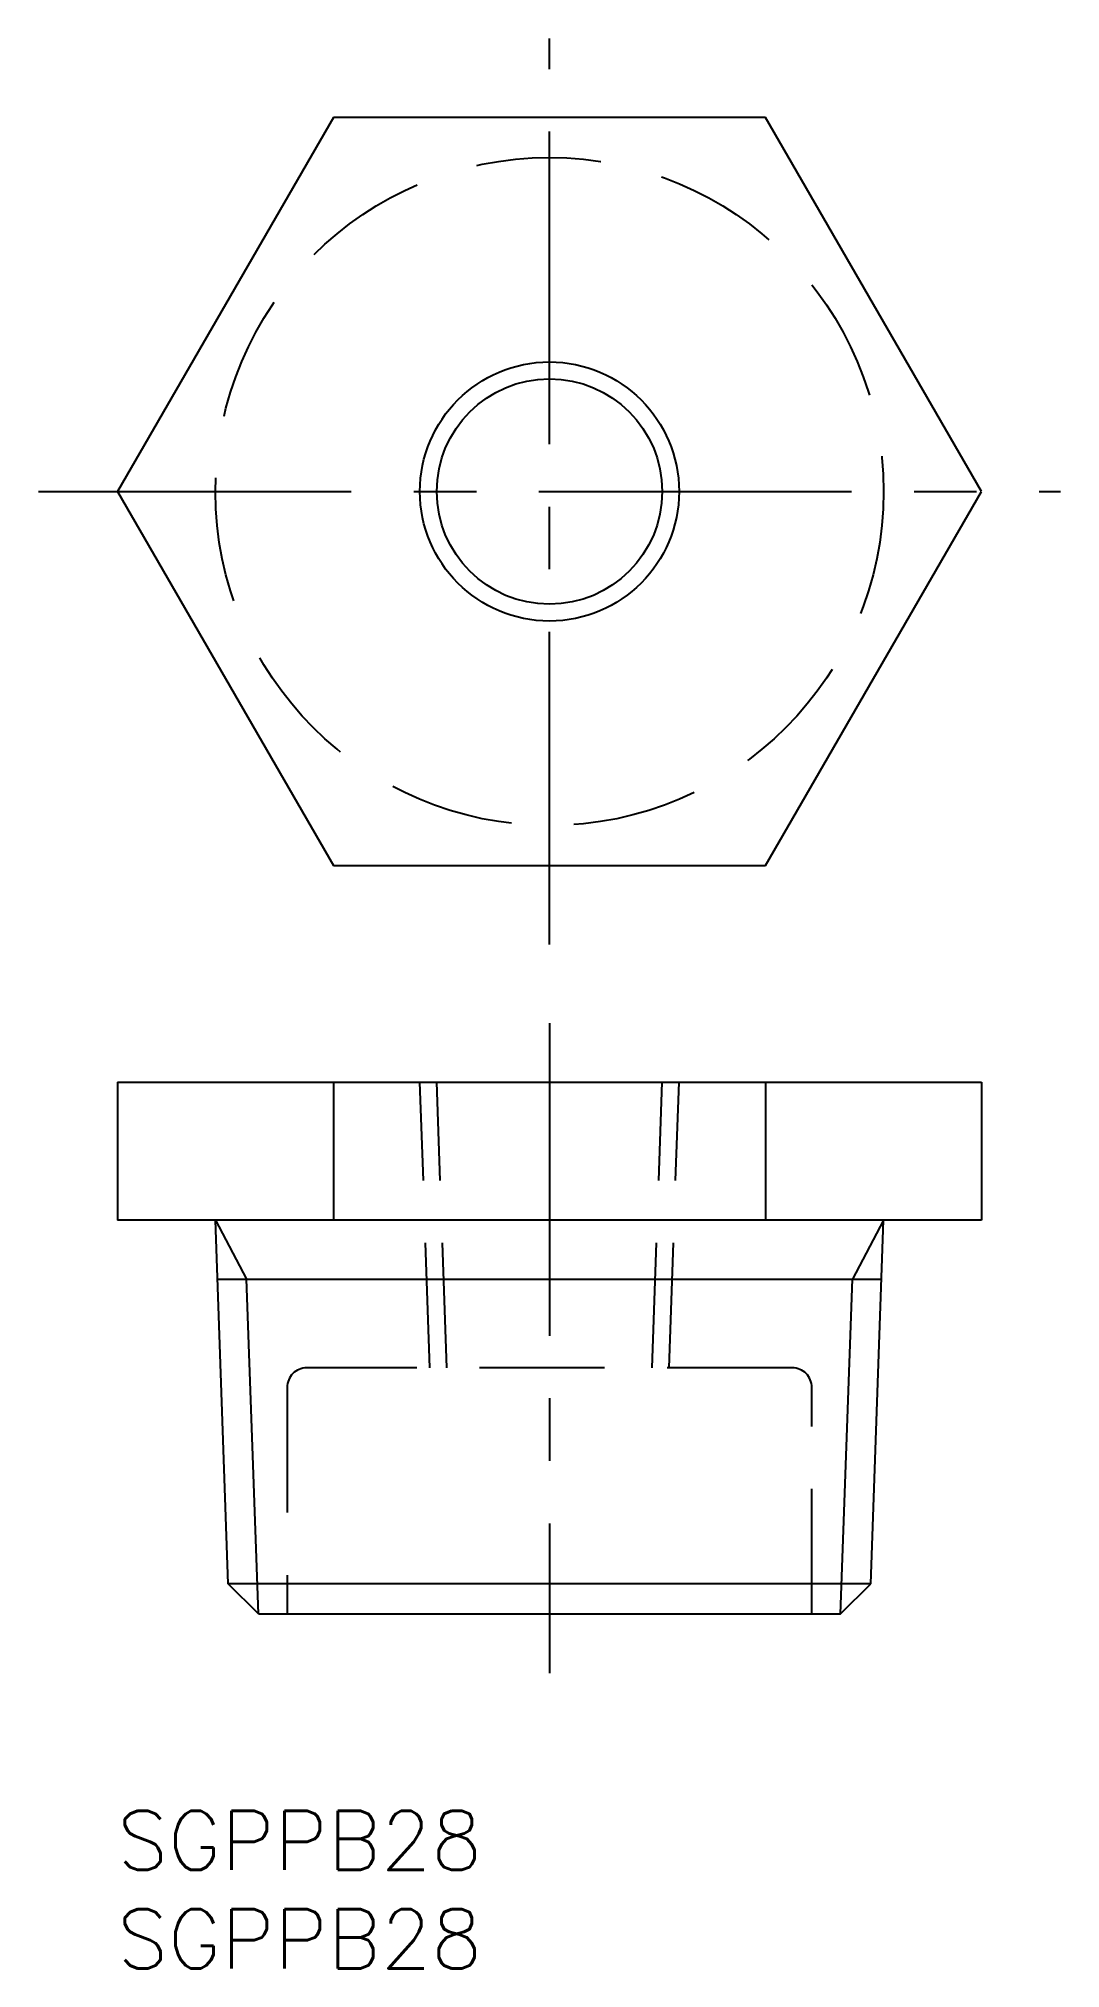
# Model space of a CAD drawing. Extents: x -4 to 47.9, y -8 to 90.
import ezdxf

# ---------------------------------------------------------------- set-up
doc = ezdxf.new("R2010")
doc.units = 0
doc.header["$LTSCALE"] = 0.5
doc.linetypes.add('CENTER', pattern=[50.8, 31.75, -6.35, 6.35, -6.35])
doc.linetypes.add('DASHED', pattern=[19.05, 12.7, -6.35])
for name, color, linetype in [('MSM_CENTER', 1, 'CENTER'), ('MSM_CONTINUOUS', 7, 'CONTINUOUS'), ('MSM_DASHED', 4, 'DASHED'), ('MSM_NARROW', 5, 'CONTINUOUS'), ('MSM_PART_NUMBER', 7, 'CONTINUOUS')]:
    doc.layers.add(name, color=color, linetype=linetype)
doc.styles.get("Standard").update_dxf_attribs({"font": 'txt.shx', "height": 3, "bigfont": 'bigfont.shx'})

# ---------------------------------------------------------------- blocks, each defined once
blk = doc.blocks.new('*U4')
at = {"layer": 'MSM_PART_NUMBER'}
blk.add_text('SGPPB28', height=3, dxfattribs=at).set_placement((0, -3))
blk = doc.blocks.new('*U5')
at = {"layer": 'MSM_PART_NUMBER'}
blk.add_text('SGPPB28', height=3, dxfattribs=at).set_placement((0, -8))

msp = doc.modelspace()

# ---------------------------------------------------------------- linework, layer by layer
at = {"layer": 'MSM_CENTER'}
for p, q in [((21.939, 44), (21.939, 90)), ((-4, 67), (47.879, 67)), ((21.939, 40), (21.939, 7))]:
    msp.add_line(p, q, dxfattribs=at)
at = {"layer": 'MSM_CONTINUOUS'}
for p, q in [((10.97, 86), (0, 67)), ((32.909, 86), (10.97, 86)), ((43.879, 67), (32.909, 86)), ((0, 67), (10.97, 48)), ((32.909, 48), (43.879, 67)), ((10.97, 48), (32.909, 48)), ((0, 37), (43.879, 37)), ((0, 37), (0, 30)), ((10.97, 37), (10.97, 30)), ((32.909, 37), (32.909, 30)), ((43.879, 37), (43.879, 30)), ((43.879, 30), (0, 30)), ((5.624, 11.533), (4.979, 30)), ((38.255, 11.533), (38.899, 30)), ((5.084, 27), (38.795, 27)), ((38.255, 11.533), (5.624, 11.533)), ((7.157, 10), (5.624, 11.533)), ((36.722, 10), (38.255, 11.533)), ((7.157, 10), (36.722, 10))]:
    msp.add_line(p, q, dxfattribs=at)
msp.add_circle((21.939, 67), 5.723, dxfattribs=at)
at = {"layer": 'MSM_DASHED'}
for p, q in [((15.867, 22.5), (15.361, 37)), ((16.723, 22.5), (16.217, 37)), ((27.155, 22.5), (27.662, 37)), ((28.011, 22.5), (28.518, 37)), ((34.26, 22.5), (9.619, 22.5)), ((8.619, 21.5), (8.619, 10)), ((35.26, 10), (35.26, 21.5))]:
    msp.add_line(p, q, dxfattribs=at)
msp.add_circle((21.939, 67), 16.96, dxfattribs=at)
for centre, start, end in [((9.619, 21.5), 90, 180), ((34.26, 21.5), 0, 90)]:
    msp.add_arc(centre, 1, start, end, dxfattribs=at)
at = {"layer": 'MSM_NARROW'}
for p, q in [((4.979, 30), (6.563, 27)), ((38.899, 30), (37.316, 27)), ((7.157, 10), (6.563, 27)), ((36.722, 10), (37.316, 27))]:
    msp.add_line(p, q, dxfattribs=at)
msp.add_circle((21.939, 67), 6.579, dxfattribs=at)

# ---------------------------------------------------------------- block references
at = {"layer": 'MSM_CONTINUOUS'}
for name in ['*U4', '*U5']:
    msp.add_blockref(name, (0, 0), dxfattribs=at)

doc.saveas('drawing.dxf')
